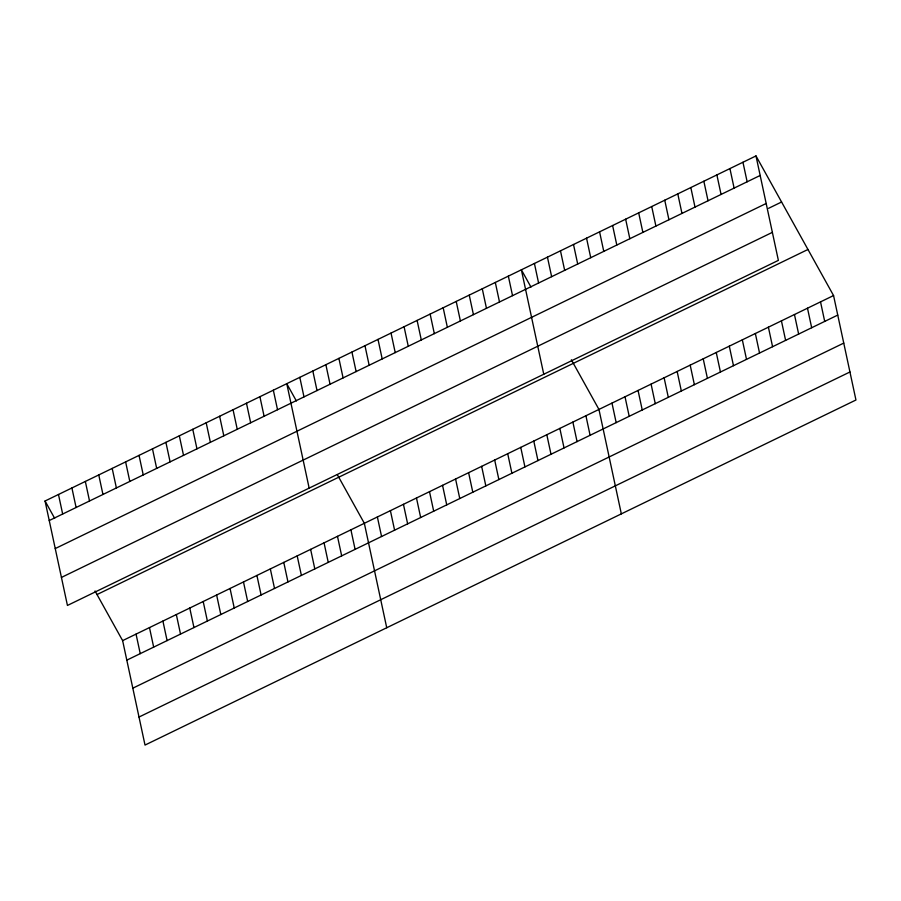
<?xml version="1.0" encoding="UTF-8"?>
<svg xmlns="http://www.w3.org/2000/svg" width="901" height="901" viewBox="0 0 901 901"><rect width="100%" height="100%" fill="white"/><g stroke="black" fill="none" stroke-linecap="round" stroke-linejoin="round"><path stroke-width="1.35" d="M755.984 155.929L778.374 260.378L67.44 605.449L45.05 501.001L755.984 155.929L833.56 295.551L855.95 399.999L145.016 745.071L122.626 640.622L95.044 590.988M49.24 520.541L760.174 175.458M55.243 548.563L766.177 203.48M768.553 208.334L781.584 202.004M61.437 577.428L772.371 232.357M97.026 594.547L807.96 249.476M122.626 640.622L833.56 295.551M126.804 660.163L837.75 315.08M132.819 688.184L843.753 343.101M139.002 717.05L849.947 371.978M530.982 287.081L521.375 269.804L543.765 374.253M571.369 359.792L598.951 409.426L621.341 513.874M296.373 400.956L286.766 383.68L309.156 488.128M337.425 474.85L364.342 523.301L386.732 627.749M45.05 501.001L54.646 518.289M820.529 301.88L824.708 321.409M807.487 308.198L811.677 327.739M794.457 314.528L798.646 334.068M781.426 320.857L785.616 340.387M742.953 162.259L747.143 181.788M768.395 327.176L772.574 346.716M729.923 168.577L734.112 188.118M755.353 333.505L759.543 353.046M716.881 174.907L721.07 194.447M742.323 339.835L746.512 359.364M703.85 181.236L708.04 200.765M729.292 346.164L733.482 365.693M690.819 187.566L695.009 207.095M716.25 352.482L720.44 372.023M677.789 193.884L681.967 213.424M703.219 358.812L707.409 378.352M664.747 200.213L668.936 219.743M690.189 365.142L694.378 384.671M651.716 206.543L655.905 226.072M677.158 371.471L681.336 391M638.685 212.861L642.875 232.402M664.116 377.789L668.305 397.33M625.643 219.191L629.833 238.731M651.085 384.119L655.275 403.659M612.612 225.52L616.802 245.049M638.054 390.448L642.244 409.978M599.582 231.85L603.771 251.379M625.012 396.767L629.202 416.307M586.551 238.168L590.729 257.709M611.982 403.096L616.171 422.637M573.509 244.498L577.699 264.038M560.478 250.827L564.668 270.356M585.92 415.755L590.099 435.284M547.448 257.157L551.637 276.686M572.878 422.073L577.068 441.614M534.417 263.475L538.595 283.015M559.848 428.403L564.037 447.943M546.817 434.733L551.007 454.262M508.344 276.134L512.534 295.663M533.786 441.062L537.965 460.591M495.313 282.452L499.503 301.993M520.744 447.38L524.934 466.921M482.272 288.782L486.461 308.322M507.714 453.71L511.903 473.25M469.241 295.111L473.43 314.64M494.683 460.039L498.872 479.569M456.21 301.441L460.4 320.97M481.641 466.358L485.83 485.898M443.179 307.759L447.358 327.3M468.61 472.687L472.8 492.228M430.137 314.089L434.327 333.629M455.579 479.017L459.769 498.546M417.107 320.418L421.296 339.947M442.549 485.346L446.727 504.875M404.076 326.736L408.266 346.277M429.507 491.664L433.696 511.205M391.034 333.066L395.224 352.606M416.476 497.994L420.666 517.534M378.003 339.395L382.193 358.925M403.445 504.323L407.635 523.853M364.973 345.725L369.162 365.254M390.403 510.653L394.593 530.182M351.942 352.043L356.12 371.584M377.373 516.971L381.562 536.512M338.9 358.373L343.09 377.913M325.869 364.702L330.059 384.231M350.917 529.822L355.095 549.351M312.838 371.032L317.028 390.561M337.481 536.343L341.67 555.872M299.808 377.35L303.986 396.89M324.056 542.852L328.246 562.393M310.631 549.373L314.809 568.903M273.341 390.201L277.531 409.73M297.195 555.894L301.385 575.424M259.916 396.722L264.094 416.251M283.77 562.404L287.96 581.945M246.48 403.231L250.669 422.772M270.334 568.925L274.523 588.466M233.055 409.752L237.245 429.293M256.909 575.446L261.099 594.975M219.63 416.273L223.808 435.802M243.484 581.967L247.674 601.496M206.194 422.794L210.383 442.323M230.048 588.477L234.237 608.017M192.769 429.304L196.959 448.844M216.623 594.998L220.813 614.538M179.333 435.825L183.522 455.365M203.198 601.519L207.388 621.048M165.908 442.346L170.098 461.875M189.762 608.04L193.952 627.569M152.483 448.867L156.673 468.396M176.337 614.55L180.527 634.09M139.047 455.377L143.236 474.917M162.912 621.071L167.102 640.611M125.622 461.898L129.812 481.438M149.476 627.592L153.666 647.121M112.197 468.419L116.387 487.948M136.051 634.113L140.241 653.642M98.761 474.94L102.951 494.469M85.336 481.449L89.526 500.99M71.911 487.97L76.101 507.5M58.475 494.491L62.665 514.02"/></g></svg>
